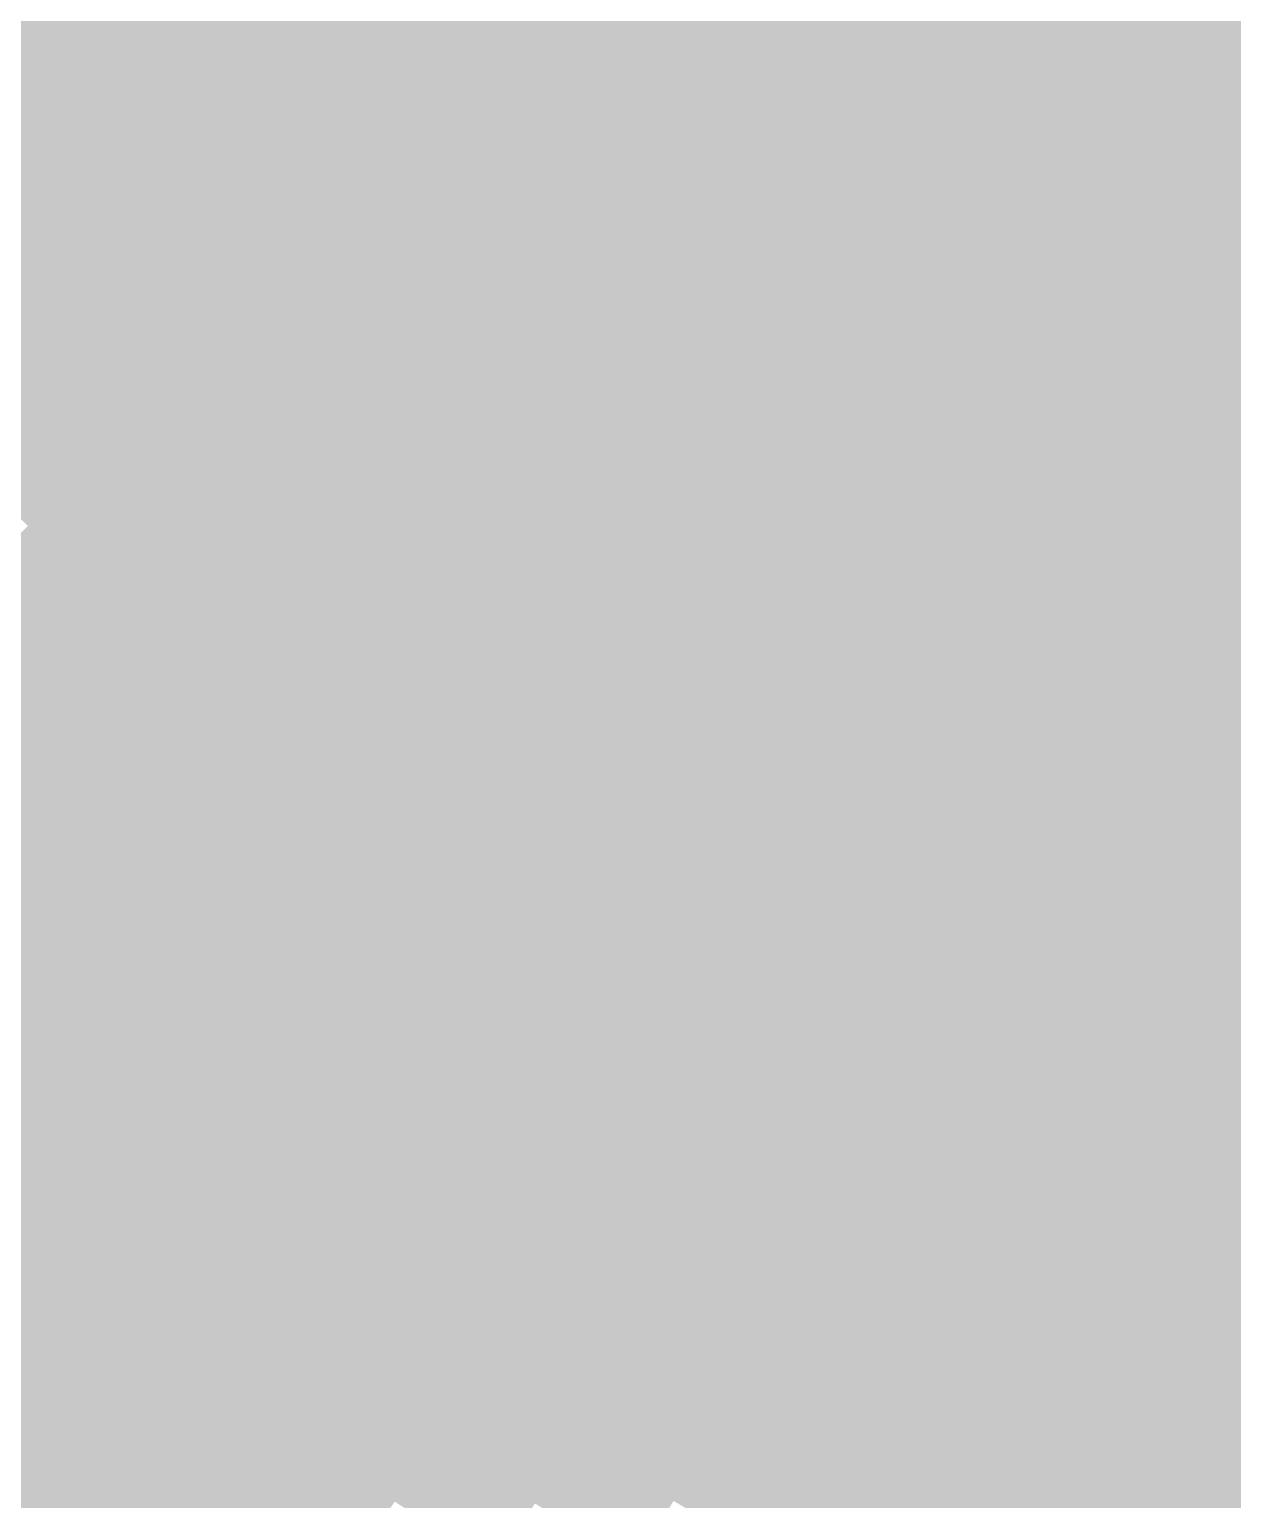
# Model space of a CAD drawing. Header units: inches. Extents: x -266 to 784, y -170 to 213.
# Drawn here: x -40.99 to -24.92, y -54.02 to -34.38 of the extents above; entities that cross this region are included whole.
import ezdxf

# ---------------------------------------------------------------- set-up
doc = ezdxf.new("R2010")
doc.units = ezdxf.units.IN
doc.header["$MEASUREMENT"] = 0

msp = doc.modelspace()

# ---------------------------------------------------------------- linework, layer by layer
at = {"color": 158, "true_color": 0x001f5e}
msp.add_solid([(-39.37486, -33.964988), (-40.132069, -34.618161), (-40.196544, -32.988451), (-40.969554, -33.622844)], dxfattribs=at)
at = {"color": 168, "true_color": 0x001751}
msp.add_solid([(-35.488107, -33.787487), (-36.212354, -34.477027), (-36.306605, -32.906389), (-37.047556, -33.577948)], dxfattribs=at)
at = {"color": 168, "true_color": 0x00144d}
msp.add_solid([(-33.941126, -33.941125), (-34.648232, -34.648232), (-34.76386, -33.097946), (-35.488107, -33.787487)], dxfattribs=at)
at = {"color": 178, "true_color": 0x000633}
msp.add_solid([(-25.019371, -33.734716), (-25.61507, -34.537924), (-25.839727, -33.11055), (-26.454958, -33.898896)], dxfattribs=at)
at = {"color": 168, "true_color": 0x001c5a}
msp.add_solid([(-37.788507, -34.249507), (-38.529459, -34.921066), (-38.617651, -33.311815), (-39.37486, -33.964988)], dxfattribs=at)
at = {"color": 168, "true_color": 0x001149}
msp.add_solid([(-32.408406, -34.039613), (-33.097946, -34.76386), (-33.234019, -33.234019), (-33.941126, -33.941125)], dxfattribs=at)
at = {"color": 168, "true_color": 0x000f44}
msp.add_solid([(-30.891712, -34.083752), (-31.563271, -34.824703), (-31.718865, -33.315366), (-32.408406, -34.039613)], dxfattribs=at)
at = {"color": 168, "true_color": 0x000c40}
msp.add_solid([(-29.392778, -34.074398), (-30.045951, -34.831607), (-30.220153, -33.342801), (-30.891712, -34.083752)], dxfattribs=at)
at = {"color": 168, "true_color": 0x000a3c}
msp.add_solid([(-27.913305, -34.01246), (-28.547698, -34.78547), (-28.739605, -33.317189), (-29.392778, -34.074398)], dxfattribs=at)
at = {"color": 178, "true_color": 0x000837}
msp.add_solid([(-26.454958, -33.898896), (-27.07019, -34.687243), (-27.278911, -33.239449), (-27.913305, -34.01246)], dxfattribs=at)
at = {"color": 168, "true_color": 0x001855}
msp.add_solid([(-36.212354, -34.477027), (-36.936601, -35.166568), (-37.047556, -33.577948), (-37.788507, -34.249507)], dxfattribs=at)
at = {"color": 158, "true_color": 0x002162}
msp.add_solid([(-40.132069, -34.618161), (-40.889278, -35.271334), (-40.969554, -33.622844), (-41.742564, -34.257237)], dxfattribs=at)
at = {"color": 178, "true_color": 0x000533}
msp.add_solid([(-24.183944, -34.338562), (-24.759752, -35.156147), (-25.019371, -33.734716), (-25.61507, -34.537924)], dxfattribs=at)
at = {"color": 158, "true_color": 0x001d5e}
msp.add_solid([(-38.529459, -34.921066), (-39.27041, -35.592625), (-39.37486, -33.964988), (-40.132069, -34.618161)], dxfattribs=at)
at = {"color": 168, "true_color": 0x001551}
msp.add_solid([(-34.648232, -34.648232), (-35.355339, -35.355339), (-35.488107, -33.787487), (-36.212354, -34.477027)], dxfattribs=at)
at = {"color": 168, "true_color": 0x00124d}
msp.add_solid([(-33.097946, -34.76386), (-33.787487, -35.488107), (-33.941126, -33.941125), (-34.648232, -34.648232)], dxfattribs=at)
at = {"color": 178, "true_color": 0x000737}
msp.add_solid([(-25.61507, -34.537924), (-26.210769, -35.341131), (-26.454958, -33.898896), (-27.07019, -34.687243)], dxfattribs=at)
at = {"color": 168, "true_color": 0x001049}
msp.add_solid([(-31.563271, -34.824703), (-32.23483, -35.565654), (-32.408406, -34.039613), (-33.097946, -34.76386)], dxfattribs=at)
at = {"color": 168, "true_color": 0x000d44}
msp.add_solid([(-30.045951, -34.831607), (-30.699124, -35.588816), (-30.891712, -34.083752), (-31.563271, -34.824703)], dxfattribs=at)
at = {"color": 168, "true_color": 0x000b40}
msp.add_solid([(-28.547698, -34.78547), (-29.182091, -35.558481), (-29.392778, -34.074398), (-30.045951, -34.831607)], dxfattribs=at)
at = {"color": 178, "true_color": 0x00093c}
msp.add_solid([(-27.07019, -34.687243), (-27.685422, -35.475589), (-27.913305, -34.01246), (-28.547698, -34.78547)], dxfattribs=at)
at = {"color": 166, "true_color": 0x002266}
msp.add_solid([(-40.889278, -35.271334), (-41.646487, -35.924506), (-41.742564, -34.257237), (-42.515575, -34.891631)], dxfattribs=at)
at = {"color": 168, "true_color": 0x001a5a}
msp.add_solid([(-36.936601, -35.166568), (-37.660848, -35.856108), (-37.788507, -34.249507), (-38.529459, -34.921066)], dxfattribs=at)
at = {"color": 168, "true_color": 0x001655}
msp.add_solid([(-35.355339, -35.355339), (-36.062446, -36.062446), (-36.212354, -34.477027), (-36.936601, -35.166568)], dxfattribs=at)
at = {"color": 178, "true_color": 0x000537}
msp.add_solid([(-24.759752, -35.156147), (-25.33556, -35.973732), (-25.61507, -34.537924), (-26.210769, -35.341131)], dxfattribs=at)
at = {"color": 158, "true_color": 0x001e62}
msp.add_solid([(-39.27041, -35.592625), (-40.011361, -36.264184), (-40.132069, -34.618161), (-40.889278, -35.271334)], dxfattribs=at)
at = {"color": 168, "true_color": 0x001351}
msp.add_solid([(-33.787487, -35.488107), (-34.477027, -36.212354), (-34.648232, -34.648232), (-35.355339, -35.355339)], dxfattribs=at)
at = {"color": 168, "true_color": 0x00104d}
msp.add_solid([(-32.23483, -35.565654), (-32.906389, -36.306605), (-33.097946, -34.76386), (-33.787487, -35.488107)], dxfattribs=at)
at = {"color": 178, "true_color": 0x00073c}
msp.add_solid([(-26.210769, -35.341131), (-26.806469, -36.144339), (-27.07019, -34.687243), (-27.685422, -35.475589)], dxfattribs=at)
at = {"color": 168, "true_color": 0x001b5e}
msp.add_solid([(-37.660848, -35.856108), (-38.385095, -36.545649), (-38.529459, -34.921066), (-39.27041, -35.592625)], dxfattribs=at)
at = {"color": 168, "true_color": 0x000e49}
msp.add_solid([(-30.699124, -35.588816), (-31.352296, -36.346025), (-31.563271, -34.824703), (-32.23483, -35.565654)], dxfattribs=at)
at = {"color": 168, "true_color": 0x000b44}
msp.add_solid([(-29.182091, -35.558481), (-29.816484, -36.331491), (-30.045951, -34.831607), (-30.699124, -35.588816)], dxfattribs=at)
at = {"color": 178, "true_color": 0x000940}
msp.add_solid([(-27.685422, -35.475589), (-28.300653, -36.263936), (-28.547698, -34.78547), (-29.182091, -35.558481)], dxfattribs=at)
at = {"color": 178, "true_color": 0x000437}
msp.add_solid([(-23.88952, -35.753193), (-24.44509, -36.584663), (-24.759752, -35.156147), (-25.33556, -35.973732)], dxfattribs=at)
at = {"color": 166, "true_color": 0x002066}
msp.add_solid([(-40.011361, -36.264184), (-40.752312, -36.935743), (-40.889278, -35.271334), (-41.646487, -35.924506)], dxfattribs=at)
at = {"color": 168, "true_color": 0x00175a}
msp.add_solid([(-36.062446, -36.062446), (-36.769553, -36.769553), (-36.936601, -35.166568), (-37.660848, -35.856108)], dxfattribs=at)
at = {"color": 168, "true_color": 0x001455}
msp.add_solid([(-34.477027, -36.212354), (-35.166568, -36.936601), (-35.355339, -35.355339), (-36.062446, -36.062446)], dxfattribs=at)
at = {"color": 178, "true_color": 0x00063c}
msp.add_solid([(-25.33556, -35.973732), (-25.911369, -36.791317), (-26.210769, -35.341131), (-26.806469, -36.144339)], dxfattribs=at)
at = {"color": 168, "true_color": 0x001151}
msp.add_solid([(-32.906389, -36.306605), (-33.577948, -37.047556), (-33.787487, -35.488107), (-34.477027, -36.212354)], dxfattribs=at)
at = {"color": 178, "true_color": 0x000840}
msp.add_solid([(-26.806469, -36.144339), (-27.402168, -36.947546), (-27.685422, -35.475589), (-28.300653, -36.263936)], dxfattribs=at)
at = {"color": 168, "true_color": 0x001c62}
msp.add_solid([(-38.385095, -36.545649), (-39.109342, -37.235189), (-39.27041, -35.592625), (-40.011361, -36.264184)], dxfattribs=at)
at = {"color": 168, "true_color": 0x000f4d}
msp.add_solid([(-31.352296, -36.346025), (-32.005469, -37.103233), (-32.23483, -35.565654), (-32.906389, -36.306605)], dxfattribs=at)
at = {"color": 168, "true_color": 0x000c49}
msp.add_solid([(-29.816484, -36.331491), (-30.450878, -37.104502), (-30.699124, -35.588816), (-31.352296, -36.346025)], dxfattribs=at)
at = {"color": 168, "true_color": 0x000a44}
msp.add_solid([(-28.300653, -36.263936), (-28.915885, -37.052282), (-29.182091, -35.558481), (-29.816484, -36.331491)], dxfattribs=at)
at = {"color": 166, "true_color": 0x00216b}
msp.add_solid([(-40.752312, -36.935743), (-41.493263, -37.607301), (-41.646487, -35.924506), (-42.403695, -36.577679)], dxfattribs=at)
at = {"color": 168, "true_color": 0x00195e}
msp.add_solid([(-36.769553, -36.769553), (-37.476659, -37.476659), (-37.660848, -35.856108), (-38.385095, -36.545649)], dxfattribs=at)
at = {"color": 168, "true_color": 0x00155a}
msp.add_solid([(-35.166568, -36.936601), (-35.856108, -37.660848), (-36.062446, -36.062446), (-36.769553, -36.769553)], dxfattribs=at)
at = {"color": 178, "true_color": 0x00043c}
msp.add_solid([(-24.44509, -36.584663), (-25.00066, -37.416133), (-25.33556, -35.973732), (-25.911369, -36.791317)], dxfattribs=at)
at = {"color": 166, "true_color": 0x001d66}
msp.add_solid([(-39.109342, -37.235189), (-39.83359, -37.92473), (-40.011361, -36.264184), (-40.752312, -36.935743)], dxfattribs=at)
at = {"color": 168, "true_color": 0x001255}
msp.add_solid([(-33.577948, -37.047556), (-34.249507, -37.788507), (-34.477027, -36.212354), (-35.166568, -36.936601)], dxfattribs=at)
at = {"color": 168, "true_color": 0x001051}
msp.add_solid([(-32.005469, -37.103233), (-32.658642, -37.860442), (-32.906389, -36.306605), (-33.577948, -37.047556)], dxfattribs=at)
at = {"color": 168, "true_color": 0x000a49}
msp.add_solid([(-28.915885, -37.052282), (-29.531116, -37.840629), (-29.816484, -36.331491), (-30.450878, -37.104502)], dxfattribs=at)
at = {"color": 178, "true_color": 0x000844}
msp.add_solid([(-27.402168, -36.947546), (-27.997867, -37.750754), (-28.300653, -36.263936), (-28.915885, -37.052282)], dxfattribs=at)
at = {"color": 178, "true_color": 0x000640}
msp.add_solid([(-25.911369, -36.791317), (-26.487177, -37.608901), (-26.806469, -36.144339), (-27.402168, -36.947546)], dxfattribs=at)
at = {"color": 168, "true_color": 0x000d4d}
msp.add_solid([(-30.450878, -37.104502), (-31.085271, -37.877512), (-31.352296, -36.346025), (-32.005469, -37.103233)], dxfattribs=at)
at = {"color": 168, "true_color": 0x001a62}
msp.add_solid([(-37.476659, -37.476659), (-38.183766, -38.183766), (-38.385095, -36.545649), (-39.109342, -37.235189)], dxfattribs=at)
at = {"color": 178, "true_color": 0x00033c}
msp.add_solid([(-23.539895, -37.173557), (-24.074893, -38.01841), (-24.44509, -36.584663), (-25.00066, -37.416133)], dxfattribs=at)
at = {"color": 168, "true_color": 0x00165e}
msp.add_solid([(-35.856108, -37.660848), (-36.545649, -38.385095), (-36.769553, -36.769553), (-37.476659, -37.476659)], dxfattribs=at)
at = {"color": 178, "true_color": 0x000540}
msp.add_solid([(-25.00066, -37.416133), (-25.556231, -38.247602), (-25.911369, -36.791317), (-26.487177, -37.608901)], dxfattribs=at)
at = {"color": 166, "true_color": 0x001e6b}
msp.add_solid([(-39.83359, -37.92473), (-40.557837, -38.614271), (-40.752312, -36.935743), (-41.493263, -37.607301)], dxfattribs=at)
at = {"color": 168, "true_color": 0x00135a}
msp.add_solid([(-34.249507, -37.788507), (-34.921066, -38.529459), (-35.166568, -36.936601), (-35.856108, -37.660848)], dxfattribs=at)
at = {"color": 168, "true_color": 0x001055}
msp.add_solid([(-32.658642, -37.860442), (-33.311815, -38.617651), (-33.577948, -37.047556), (-34.249507, -37.788507)], dxfattribs=at)
at = {"color": 168, "true_color": 0x000e51}
msp.add_solid([(-31.085271, -37.877512), (-31.719664, -38.650523), (-32.005469, -37.103233), (-32.658642, -37.860442)], dxfattribs=at)
at = {"color": 168, "true_color": 0x000b4d}
msp.add_solid([(-29.531116, -37.840629), (-30.146348, -38.628975), (-30.450878, -37.104502), (-31.085271, -37.877512)], dxfattribs=at)
at = {"color": 178, "true_color": 0x000949}
msp.add_solid([(-27.997867, -37.750754), (-28.593567, -38.553962), (-28.915885, -37.052282), (-29.531116, -37.840629)], dxfattribs=at)
at = {"color": 178, "true_color": 0x000744}
msp.add_solid([(-26.487177, -37.608901), (-27.062985, -38.426486), (-27.402168, -36.947546), (-27.997867, -37.750754)], dxfattribs=at)
at = {"color": 166, "true_color": 0x001b66}
msp.add_solid([(-38.183766, -38.183766), (-38.890873, -38.890873), (-39.109342, -37.235189), (-39.83359, -37.92473)], dxfattribs=at)
at = {"color": 168, "true_color": 0x001762}
msp.add_solid([(-36.545649, -38.385095), (-37.235189, -39.109342), (-37.476659, -37.476659), (-38.183766, -38.183766)], dxfattribs=at)
at = {"color": 178, "true_color": 0x000340}
msp.add_solid([(-24.074893, -38.01841), (-24.609891, -38.863264), (-25.00066, -37.416133), (-25.556231, -38.247602)], dxfattribs=at)
at = {"color": 166, "true_color": 0x00206f}
msp.add_solid([(-40.557837, -38.614271), (-41.282084, -39.303811), (-41.493263, -37.607301), (-42.234214, -38.27886)], dxfattribs=at)
at = {"color": 168, "true_color": 0x00145e}
msp.add_solid([(-34.921066, -38.529459), (-35.592625, -39.27041), (-35.856108, -37.660848), (-36.545649, -38.385095)], dxfattribs=at)
at = {"color": 178, "true_color": 0x000544}
msp.add_solid([(-25.556231, -38.247602), (-26.111801, -39.079072), (-26.487177, -37.608901), (-27.062985, -38.426486)], dxfattribs=at)
at = {"color": 168, "true_color": 0x00115a}
msp.add_solid([(-33.311815, -38.617651), (-33.964988, -39.37486), (-34.249507, -37.788507), (-34.921066, -38.529459)], dxfattribs=at)
at = {"color": 168, "true_color": 0x000e55}
msp.add_solid([(-31.719664, -38.650523), (-32.354057, -39.423533), (-32.658642, -37.860442), (-33.311815, -38.617651)], dxfattribs=at)
at = {"color": 168, "true_color": 0x000c51}
msp.add_solid([(-30.146348, -38.628975), (-30.76158, -39.417321), (-31.085271, -37.877512), (-31.719664, -38.650523)], dxfattribs=at)
at = {"color": 178, "true_color": 0x00094d}
msp.add_solid([(-28.593567, -38.553962), (-29.189266, -39.357169), (-29.531116, -37.840629), (-30.146348, -38.628975)], dxfattribs=at)
at = {"color": 178, "true_color": 0x000749}
msp.add_solid([(-27.062985, -38.426486), (-27.638793, -39.244071), (-27.997867, -37.750754), (-28.593567, -38.553962)], dxfattribs=at)
at = {"color": 166, "true_color": 0x001c6b}
msp.add_solid([(-38.890873, -38.890873), (-39.59798, -39.59798), (-39.83359, -37.92473), (-40.557837, -38.614271)], dxfattribs=at)
at = {"color": 166, "true_color": 0x001866}
msp.add_solid([(-37.235189, -39.109342), (-37.92473, -39.83359), (-38.183766, -38.183766), (-38.890873, -38.890873)], dxfattribs=at)
at = {"color": 178, "true_color": 0x000344}
msp.add_solid([(-24.609891, -38.863264), (-25.144888, -39.708118), (-25.556231, -38.247602), (-26.111801, -39.079072)], dxfattribs=at)
at = {"color": 168, "true_color": 0x001562}
msp.add_solid([(-35.592625, -39.27041), (-36.264184, -40.011361), (-36.545649, -38.385095), (-37.235189, -39.109342)], dxfattribs=at)
at = {"color": 178, "true_color": 0x000549}
msp.add_solid([(-26.111801, -39.079072), (-26.667371, -39.910541), (-27.062985, -38.426486), (-27.638793, -39.244071)], dxfattribs=at)
at = {"color": 166, "true_color": 0x001d6f}
msp.add_solid([(-39.59798, -39.59798), (-40.305087, -40.305087), (-40.557837, -38.614271), (-41.282084, -39.303811)], dxfattribs=at)
at = {"color": 168, "true_color": 0x00125e}
msp.add_solid([(-33.964988, -39.37486), (-34.618161, -40.132069), (-34.921066, -38.529459), (-35.592625, -39.27041)], dxfattribs=at)
at = {"color": 168, "true_color": 0x000f5a}
msp.add_solid([(-32.354057, -39.423533), (-32.988451, -40.196544), (-33.311815, -38.617651), (-33.964988, -39.37486)], dxfattribs=at)
at = {"color": 168, "true_color": 0x000c55}
msp.add_solid([(-30.76158, -39.417321), (-31.376811, -40.205668), (-31.719664, -38.650523), (-32.354057, -39.423533)], dxfattribs=at)
at = {"color": 168, "true_color": 0x000a51}
msp.add_solid([(-29.189266, -39.357169), (-29.784965, -40.160377), (-30.146348, -38.628975), (-30.76158, -39.417321)], dxfattribs=at)
at = {"color": 178, "true_color": 0x00084d}
msp.add_solid([(-27.638793, -39.244071), (-28.214601, -40.061656), (-28.593567, -38.553962), (-29.189266, -39.357169)], dxfattribs=at)
at = {"color": 166, "true_color": 0x00196b}
msp.add_solid([(-37.92473, -39.83359), (-38.614271, -40.557837), (-38.890873, -38.890873), (-39.59798, -39.59798)], dxfattribs=at)
at = {"color": 178, "true_color": 0x000244}
msp.add_solid([(-23.648726, -39.455516), (-24.162829, -40.313245), (-24.609891, -38.863264), (-25.144888, -39.708118)], dxfattribs=at)
at = {"color": 178, "true_color": 0x000449}
msp.add_solid([(-25.144888, -39.708118), (-25.679886, -40.552971), (-26.111801, -39.079072), (-26.667371, -39.910541)], dxfattribs=at)
at = {"color": 168, "true_color": 0x001666}
msp.add_solid([(-36.264184, -40.011361), (-36.935743, -40.752312), (-37.235189, -39.109342), (-37.92473, -39.83359)], dxfattribs=at)
at = {"color": 168, "true_color": 0x001362}
msp.add_solid([(-34.618161, -40.132069), (-35.271334, -40.889278), (-35.592625, -39.27041), (-36.264184, -40.011361)], dxfattribs=at)
at = {"color": 178, "true_color": 0x00064d}
msp.add_solid([(-26.667371, -39.910541), (-27.222941, -40.742011), (-27.638793, -39.244071), (-28.214601, -40.061656)], dxfattribs=at)
at = {"color": 166, "true_color": 0x001e73}
msp.add_solid([(-40.305087, -40.305087), (-41.012193, -41.012193), (-41.282084, -39.303811), (-42.006331, -39.993352)], dxfattribs=at)
at = {"color": 168, "true_color": 0x00105e}
msp.add_solid([(-32.988451, -40.196544), (-33.622844, -40.969554), (-33.964988, -39.37486), (-34.618161, -40.132069)], dxfattribs=at)
at = {"color": 168, "true_color": 0x000d5a}
msp.add_solid([(-31.376811, -40.205668), (-31.992043, -40.994014), (-32.354057, -39.423533), (-32.988451, -40.196544)], dxfattribs=at)
at = {"color": 168, "true_color": 0x000a55}
msp.add_solid([(-29.784965, -40.160377), (-30.380665, -40.963584), (-30.76158, -39.417321), (-31.376811, -40.205668)], dxfattribs=at)
at = {"color": 178, "true_color": 0x000851}
msp.add_solid([(-28.214601, -40.061656), (-28.79041, -40.879241), (-29.189266, -39.357169), (-29.784965, -40.160377)], dxfattribs=at)
at = {"color": 166, "true_color": 0x001a6f}
msp.add_solid([(-38.614271, -40.557837), (-39.303811, -41.282084), (-39.59798, -39.59798), (-40.305087, -40.305087)], dxfattribs=at)
at = {"color": 166, "true_color": 0x00176b}
msp.add_solid([(-36.935743, -40.752312), (-37.607301, -41.493263), (-37.92473, -39.83359), (-38.614271, -40.557837)], dxfattribs=at)
at = {"color": 178, "true_color": 0x000249}
msp.add_solid([(-24.162829, -40.313245), (-24.676932, -41.170973), (-25.144888, -39.708118), (-25.679886, -40.552971)], dxfattribs=at)
at = {"color": 168, "true_color": 0x001466}
msp.add_solid([(-35.271334, -40.889278), (-35.924506, -41.646487), (-36.264184, -40.011361), (-36.935743, -40.752312)], dxfattribs=at)
at = {"color": 178, "true_color": 0x000651}
msp.add_solid([(-27.222941, -40.742011), (-27.778512, -41.573481), (-28.214601, -40.061656), (-28.79041, -40.879241)], dxfattribs=at)
at = {"color": 178, "true_color": 0x00044d}
msp.add_solid([(-25.679886, -40.552971), (-26.214883, -41.397825), (-26.667371, -39.910541), (-27.222941, -40.742011)], dxfattribs=at)
at = {"color": 168, "true_color": 0x001062}
msp.add_solid([(-33.622844, -40.969554), (-34.257237, -41.742564), (-34.618161, -40.132069), (-35.271334, -40.889278)], dxfattribs=at)
at = {"color": 168, "true_color": 0x000e5e}
msp.add_solid([(-31.992043, -40.994014), (-32.607274, -41.782361), (-32.988451, -40.196544), (-33.622844, -40.969554)], dxfattribs=at)
at = {"color": 168, "true_color": 0x000b5a}
msp.add_solid([(-30.380665, -40.963584), (-30.976364, -41.766792), (-31.376811, -40.205668), (-31.992043, -40.994014)], dxfattribs=at)
at = {"color": 178, "true_color": 0x000855}
msp.add_solid([(-28.79041, -40.879241), (-29.366218, -41.696825), (-29.784965, -40.160377), (-30.380665, -40.963584)], dxfattribs=at)
at = {"color": 166, "true_color": 0x001b73}
msp.add_solid([(-39.303811, -41.282084), (-39.993352, -42.006331), (-40.305087, -40.305087), (-41.012193, -41.012193)], dxfattribs=at)
at = {"color": 166, "true_color": 0x00186f}
msp.add_solid([(-37.607301, -41.493263), (-38.27886, -42.234214), (-38.614271, -40.557837), (-39.303811, -41.282084)], dxfattribs=at)
at = {"color": 178, "true_color": 0x00024d}
msp.add_solid([(-24.676932, -41.170973), (-25.191034, -42.028702), (-25.679886, -40.552971), (-26.214883, -41.397825)], dxfattribs=at)
at = {"color": 166, "true_color": 0x00146b}
msp.add_solid([(-35.924506, -41.646487), (-36.577679, -42.403695), (-36.935743, -40.752312), (-37.607301, -41.493263)], dxfattribs=at)
at = {"color": 178, "true_color": 0x000451}
msp.add_solid([(-26.214883, -41.397825), (-26.749881, -42.242678), (-27.222941, -40.742011), (-27.778512, -41.573481)], dxfattribs=at)
at = {"color": 166, "true_color": 0x001c77}
msp.add_solid([(-39.993352, -42.006331), (-40.682892, -42.730578), (-41.012193, -41.012193), (-41.7193, -41.7193)], dxfattribs=at)
at = {"color": 168, "true_color": 0x001166}
msp.add_solid([(-34.257237, -41.742564), (-34.891631, -42.515575), (-35.271334, -40.889278), (-35.924506, -41.646487)], dxfattribs=at)
at = {"color": 168, "true_color": 0x000e62}
msp.add_solid([(-32.607274, -41.782361), (-33.222506, -42.570707), (-33.622844, -40.969554), (-34.257237, -41.742564)], dxfattribs=at)
at = {"color": 168, "true_color": 0x000b5e}
msp.add_solid([(-30.976364, -41.766792), (-31.572063, -42.569999), (-31.992043, -40.994014), (-32.607274, -41.782361)], dxfattribs=at)
at = {"color": 178, "true_color": 0x00095a}
msp.add_solid([(-29.366218, -41.696825), (-29.942026, -42.51441), (-30.380665, -40.963584), (-30.976364, -41.766792)], dxfattribs=at)
at = {"color": 178, "true_color": 0x000655}
msp.add_solid([(-27.778512, -41.573481), (-28.334082, -42.40495), (-28.79041, -40.879241), (-29.366218, -41.696825)], dxfattribs=at)
at = {"color": 178, "true_color": 0x00004d}
msp.add_solid([(-23.659113, -41.764176), (-24.152011, -42.634263), (-24.676932, -41.170973), (-25.191034, -42.028702)], dxfattribs=at)
at = {"color": 166, "true_color": 0x001973}
msp.add_solid([(-38.27886, -42.234214), (-38.950419, -42.975165), (-39.303811, -41.282084), (-39.993352, -42.006331)], dxfattribs=at)
at = {"color": 178, "true_color": 0x000251}
msp.add_solid([(-25.191034, -42.028702), (-25.705137, -42.88643), (-26.214883, -41.397825), (-26.749881, -42.242678)], dxfattribs=at)
at = {"color": 166, "true_color": 0x00156f}
msp.add_solid([(-36.577679, -42.403695), (-37.230852, -43.160904), (-37.607301, -41.493263), (-38.27886, -42.234214)], dxfattribs=at)
at = {"color": 178, "true_color": 0x000455}
msp.add_solid([(-26.749881, -42.242678), (-27.284879, -43.087532), (-27.778512, -41.573481), (-28.334082, -42.40495)], dxfattribs=at)
at = {"color": 166, "true_color": 0x001d7c}
msp.add_solid([(-40.682892, -42.730578), (-41.372433, -43.454825), (-41.7193, -41.7193), (-42.426407, -42.426407)], dxfattribs=at)
at = {"color": 166, "true_color": 0x00126b}
msp.add_solid([(-34.891631, -42.515575), (-35.526024, -43.288585), (-35.924506, -41.646487), (-36.577679, -42.403695)], dxfattribs=at)
at = {"color": 168, "true_color": 0x000f66}
msp.add_solid([(-33.222506, -42.570707), (-33.837737, -43.359054), (-34.257237, -41.742564), (-34.891631, -42.515575)], dxfattribs=at)
at = {"color": 168, "true_color": 0x000c62}
msp.add_solid([(-31.572063, -42.569999), (-32.167762, -43.373207), (-32.607274, -41.782361), (-33.222506, -42.570707)], dxfattribs=at)
at = {"color": 178, "true_color": 0x00095e}
msp.add_solid([(-29.942026, -42.51441), (-30.517834, -43.331995), (-30.976364, -41.766792), (-31.572063, -42.569999)], dxfattribs=at)
at = {"color": 178, "true_color": 0x00075a}
msp.add_solid([(-28.334082, -42.40495), (-28.889652, -43.23642), (-29.366218, -41.696825), (-29.942026, -42.51441)], dxfattribs=at)
at = {"color": 166, "true_color": 0x001a77}
msp.add_solid([(-38.950419, -42.975165), (-39.621978, -43.716116), (-39.993352, -42.006331), (-40.682892, -42.730578)], dxfattribs=at)
at = {"color": 178, "true_color": 0x000051}
msp.add_solid([(-24.152011, -42.634263), (-24.64491, -43.50435), (-25.191034, -42.028702), (-25.705137, -42.88643)], dxfattribs=at)
at = {"color": 166, "true_color": 0x001673}
msp.add_solid([(-37.230852, -43.160904), (-37.884025, -43.918113), (-38.27886, -42.234214), (-38.950419, -42.975165)], dxfattribs=at)
at = {"color": 166, "true_color": 0x00136f}
msp.add_solid([(-35.526024, -43.288585), (-36.160417, -44.061596), (-36.577679, -42.403695), (-37.230852, -43.160904)], dxfattribs=at)
at = {"color": 178, "true_color": 0x00055a}
msp.add_solid([(-27.284879, -43.087532), (-27.819876, -43.932385), (-28.334082, -42.40495), (-28.889652, -43.23642)], dxfattribs=at)
at = {"color": 178, "true_color": 0x000255}
msp.add_solid([(-25.705137, -42.88643), (-26.21924, -43.744159), (-26.749881, -42.242678), (-27.284879, -43.087532)], dxfattribs=at)
at = {"color": 176, "true_color": 0x000f6b}
msp.add_solid([(-33.837737, -43.359054), (-34.452969, -44.1474), (-34.891631, -42.515575), (-35.526024, -43.288585)], dxfattribs=at)
at = {"color": 168, "true_color": 0x000c66}
msp.add_solid([(-32.167762, -43.373207), (-32.763462, -44.176414), (-33.222506, -42.570707), (-33.837737, -43.359054)], dxfattribs=at)
at = {"color": 168, "true_color": 0x000a62}
msp.add_solid([(-30.517834, -43.331995), (-31.093642, -44.14958), (-31.572063, -42.569999), (-32.167762, -43.373207)], dxfattribs=at)
at = {"color": 178, "true_color": 0x00075e}
msp.add_solid([(-28.889652, -43.23642), (-29.445222, -44.067889), (-29.942026, -42.51441), (-30.517834, -43.331995)], dxfattribs=at)
at = {"color": 166, "true_color": 0x001b7c}
msp.add_solid([(-39.621978, -43.716116), (-40.293537, -44.457068), (-40.682892, -42.730578), (-41.372433, -43.454825)], dxfattribs=at)
at = {"color": 166, "true_color": 0x001777}
msp.add_solid([(-37.884025, -43.918113), (-38.537198, -44.675322), (-38.950419, -42.975165), (-39.621978, -43.716116)], dxfattribs=at)
at = {"color": 178, "true_color": 0x000055}
msp.add_solid([(-24.64491, -43.50435), (-25.137808, -44.374437), (-25.705137, -42.88643), (-26.21924, -43.744159)], dxfattribs=at)
at = {"color": 166, "true_color": 0x001373}
msp.add_solid([(-36.160417, -44.061596), (-36.79481, -44.834606), (-37.230852, -43.160904), (-37.884025, -43.918113)], dxfattribs=at)
at = {"color": 178, "true_color": 0x00025a}
msp.add_solid([(-26.21924, -43.744159), (-26.733343, -44.601888), (-27.284879, -43.087532), (-27.819876, -43.932385)], dxfattribs=at)
at = {"color": 166, "true_color": 0x00106f}
msp.add_solid([(-34.452969, -44.1474), (-35.068201, -44.935746), (-35.526024, -43.288585), (-36.160417, -44.061596)], dxfattribs=at)
at = {"color": 176, "true_color": 0x000d6b}
msp.add_solid([(-32.763462, -44.176414), (-33.359161, -44.979622), (-33.837737, -43.359054), (-34.452969, -44.1474)], dxfattribs=at)
at = {"color": 176, "true_color": 0x000a66}
msp.add_solid([(-31.093642, -44.14958), (-31.669451, -44.967165), (-32.167762, -43.373207), (-32.763462, -44.176414)], dxfattribs=at)
at = {"color": 178, "true_color": 0x000762}
msp.add_solid([(-29.445222, -44.067889), (-30.000793, -44.899359), (-30.517834, -43.331995), (-31.093642, -44.14958)], dxfattribs=at)
at = {"color": 178, "true_color": 0x00055e}
msp.add_solid([(-27.819876, -43.932385), (-28.354874, -44.777239), (-28.889652, -43.23642), (-29.445222, -44.067889)], dxfattribs=at)
at = {"color": 166, "true_color": 0x001c80}
msp.add_solid([(-40.293537, -44.457068), (-40.965096, -45.198019), (-41.372433, -43.454825), (-42.061973, -44.179072)], dxfattribs=at)
at = {"color": 178, "true_color": 0x020055}
msp.add_solid([(-23.569837, -44.096063), (-24.041234, -44.977984), (-24.64491, -43.50435), (-25.137808, -44.374437)], dxfattribs=at)
at = {"color": 166, "true_color": 0x00187c}
msp.add_solid([(-38.537198, -44.675322), (-39.190371, -45.432531), (-39.621978, -43.716116), (-40.293537, -44.457068)], dxfattribs=at)
at = {"color": 178, "true_color": 0x00005a}
msp.add_solid([(-25.137808, -44.374437), (-25.630706, -45.244524), (-26.21924, -43.744159), (-26.733343, -44.601888)], dxfattribs=at)
at = {"color": 166, "true_color": 0x001477}
msp.add_solid([(-36.79481, -44.834606), (-37.429204, -45.607617), (-37.884025, -43.918113), (-38.537198, -44.675322)], dxfattribs=at)
at = {"color": 178, "true_color": 0x00035e}
msp.add_solid([(-26.733343, -44.601888), (-27.247445, -45.459616), (-27.819876, -43.932385), (-28.354874, -44.777239)], dxfattribs=at)
at = {"color": 166, "true_color": 0x001c84}
msp.add_solid([(-40.965096, -45.198019), (-41.636655, -45.93897), (-42.061973, -44.179072), (-42.751514, -44.903319)], dxfattribs=at)
at = {"color": 166, "true_color": 0x001173}
msp.add_solid([(-35.068201, -44.935746), (-35.683432, -45.724093), (-36.160417, -44.061596), (-36.79481, -44.834606)], dxfattribs=at)
at = {"color": 176, "true_color": 0x000d6f}
msp.add_solid([(-33.359161, -44.979622), (-33.95486, -45.782829), (-34.452969, -44.1474), (-35.068201, -44.935746)], dxfattribs=at)
at = {"color": 176, "true_color": 0x000a6b}
msp.add_solid([(-31.669451, -44.967165), (-32.245259, -45.78475), (-32.763462, -44.176414), (-33.359161, -44.979622)], dxfattribs=at)
at = {"color": 176, "true_color": 0x000866}
msp.add_solid([(-30.000793, -44.899359), (-30.556363, -45.730829), (-31.093642, -44.14958), (-31.669451, -44.967165)], dxfattribs=at)
at = {"color": 178, "true_color": 0x000562}
msp.add_solid([(-28.354874, -44.777239), (-28.889871, -45.622093), (-29.445222, -44.067889), (-30.000793, -44.899359)], dxfattribs=at)
at = {"color": 178, "true_color": 0x02005a}
msp.add_solid([(-24.041234, -44.977984), (-24.51263, -45.859906), (-25.137808, -44.374437), (-25.630706, -45.244524)], dxfattribs=at)
at = {"color": 166, "true_color": 0x001880}
msp.add_solid([(-39.190371, -45.432531), (-39.843543, -46.18974), (-40.293537, -44.457068), (-40.965096, -45.198019)], dxfattribs=at)
at = {"color": 166, "true_color": 0x00157c}
msp.add_solid([(-37.429204, -45.607617), (-38.063597, -46.380627), (-38.537198, -44.675322), (-39.190371, -45.432531)], dxfattribs=at)
at = {"color": 178, "true_color": 0x000362}
msp.add_solid([(-27.247445, -45.459616), (-27.761548, -46.317345), (-28.354874, -44.777239), (-28.889871, -45.622093)], dxfattribs=at)
at = {"color": 178, "true_color": 0x00005e}
msp.add_solid([(-25.630706, -45.244524), (-26.123604, -46.114611), (-26.733343, -44.601888), (-27.247445, -45.459616)], dxfattribs=at)
at = {"color": 166, "true_color": 0x001177}
msp.add_solid([(-35.683432, -45.724093), (-36.298664, -46.512439), (-36.79481, -44.834606), (-37.429204, -45.607617)], dxfattribs=at)
at = {"color": 176, "true_color": 0x000e73}
msp.add_solid([(-33.95486, -45.782829), (-34.55056, -46.586037), (-35.068201, -44.935746), (-35.683432, -45.724093)], dxfattribs=at)
at = {"color": 176, "true_color": 0x000b6f}
msp.add_solid([(-32.245259, -45.78475), (-32.821067, -46.602334), (-33.359161, -44.979622), (-33.95486, -45.782829)], dxfattribs=at)
at = {"color": 176, "true_color": 0x00086b}
msp.add_solid([(-30.556363, -45.730829), (-31.111933, -46.562298), (-31.669451, -44.967165), (-32.245259, -45.78475)], dxfattribs=at)
at = {"color": 176, "true_color": 0x000566}
msp.add_solid([(-28.889871, -45.622093), (-29.424869, -46.466946), (-30.000793, -44.899359), (-30.556363, -45.730829)], dxfattribs=at)
at = {"color": 166, "true_color": 0x001984}
msp.add_solid([(-39.843543, -46.18974), (-40.496716, -46.946948), (-40.965096, -45.198019), (-41.636655, -45.93897)], dxfattribs=at)
at = {"color": 178, "true_color": 0x03005e}
msp.add_solid([(-24.51263, -45.859906), (-24.984027, -46.741827), (-25.630706, -45.244524), (-26.123604, -46.114611)], dxfattribs=at)
at = {"color": 166, "true_color": 0x001580}
msp.add_solid([(-38.063597, -46.380627), (-38.69799, -47.153638), (-39.190371, -45.432531), (-39.843543, -46.18974)], dxfattribs=at)
at = {"color": 178, "true_color": 0x000062}
msp.add_solid([(-26.123604, -46.114611), (-26.616502, -46.984698), (-27.247445, -45.459616), (-27.761548, -46.317345)], dxfattribs=at)
at = {"color": 166, "true_color": 0x00127c}
msp.add_solid([(-36.298664, -46.512439), (-36.913895, -47.300786), (-37.429204, -45.607617), (-38.063597, -46.380627)], dxfattribs=at)
at = {"color": 176, "true_color": 0x000e77}
msp.add_solid([(-34.55056, -46.586037), (-35.146259, -47.389244), (-35.683432, -45.724093), (-36.298664, -46.512439)], dxfattribs=at)
at = {"color": 176, "true_color": 0x00056b}
msp.add_solid([(-29.424869, -46.466946), (-29.959867, -47.3118), (-30.556363, -45.730829), (-31.111933, -46.562298)], dxfattribs=at)
at = {"color": 176, "true_color": 0x000366}
msp.add_solid([(-27.761548, -46.317345), (-28.275651, -47.175074), (-28.889871, -45.622093), (-29.424869, -46.466946)], dxfattribs=at)
at = {"color": 166, "true_color": 0x001a89}
msp.add_solid([(-40.496716, -46.946948), (-41.149889, -47.704157), (-41.636655, -45.93897), (-42.308214, -46.679921)], dxfattribs=at)
at = {"color": 176, "true_color": 0x000b73}
msp.add_solid([(-32.821067, -46.602334), (-33.396875, -47.419919), (-33.95486, -45.782829), (-34.55056, -46.586037)], dxfattribs=at)
at = {"color": 176, "true_color": 0x00086f}
msp.add_solid([(-31.111933, -46.562298), (-31.667503, -47.393768), (-32.245259, -45.78475), (-32.821067, -46.602334)], dxfattribs=at)
at = {"color": 178, "true_color": 0x05005e}
msp.add_solid([(-23.379789, -46.447664), (-23.8294, -47.340888), (-24.51263, -45.859906), (-24.984027, -46.741827)], dxfattribs=at)
at = {"color": 178, "true_color": 0x030062}
msp.add_solid([(-24.984027, -46.741827), (-25.455424, -47.623748), (-26.123604, -46.114611), (-26.616502, -46.984698)], dxfattribs=at)
at = {"color": 166, "true_color": 0x001684}
msp.add_solid([(-38.69799, -47.153638), (-39.332384, -47.926648), (-39.843543, -46.18974), (-40.496716, -46.946948)], dxfattribs=at)
at = {"color": 176, "true_color": 0x000066}
msp.add_solid([(-26.616502, -46.984698), (-27.109401, -47.854785), (-27.761548, -46.317345), (-28.275651, -47.175074)], dxfattribs=at)
at = {"color": 166, "true_color": 0x001380}
msp.add_solid([(-36.913895, -47.300786), (-37.529127, -48.089132), (-38.063597, -46.380627), (-38.69799, -47.153638)], dxfattribs=at)
at = {"color": 176, "true_color": 0x000f7c}
msp.add_solid([(-35.146259, -47.389244), (-35.741958, -48.192452), (-36.298664, -46.512439), (-36.913895, -47.300786)], dxfattribs=at)
at = {"color": 176, "true_color": 0x00036b}
msp.add_solid([(-28.275651, -47.175074), (-28.789754, -48.032802), (-29.424869, -46.466946), (-29.959867, -47.3118)], dxfattribs=at)
at = {"color": 176, "true_color": 0x000c77}
msp.add_solid([(-33.396875, -47.419919), (-33.972683, -48.237504), (-34.55056, -46.586037), (-35.146259, -47.389244)], dxfattribs=at)
at = {"color": 176, "true_color": 0x000973}
msp.add_solid([(-31.667503, -47.393768), (-32.223074, -48.225238), (-32.821067, -46.602334), (-33.396875, -47.419919)], dxfattribs=at)
at = {"color": 176, "true_color": 0x00066f}
msp.add_solid([(-29.959867, -47.3118), (-30.494864, -48.156653), (-31.111933, -46.562298), (-31.667503, -47.393768)], dxfattribs=at)
at = {"color": 178, "true_color": 0x050062}
msp.add_solid([(-23.8294, -47.340888), (-24.279012, -48.234112), (-24.984027, -46.741827), (-25.455424, -47.623748)], dxfattribs=at)
at = {"color": 166, "true_color": 0x001789}
msp.add_solid([(-39.332384, -47.926648), (-39.966777, -48.699659), (-40.496716, -46.946948), (-41.149889, -47.704157)], dxfattribs=at)
at = {"color": 176, "true_color": 0x030066}
msp.add_solid([(-25.455424, -47.623748), (-25.926821, -48.50567), (-26.616502, -46.984698), (-27.109401, -47.854785)], dxfattribs=at)
at = {"color": 166, "true_color": 0x001384}
msp.add_solid([(-37.529127, -48.089132), (-38.144359, -48.877479), (-38.69799, -47.153638), (-39.332384, -47.926648)], dxfattribs=at)
at = {"color": 166, "true_color": 0x001080}
msp.add_solid([(-35.741958, -48.192452), (-36.337658, -48.995659), (-36.913895, -47.300786), (-37.529127, -48.089132)], dxfattribs=at)
at = {"color": 176, "true_color": 0x00036f}
msp.add_solid([(-28.789754, -48.032802), (-29.303856, -48.890531), (-29.959867, -47.3118), (-30.494864, -48.156653)], dxfattribs=at)
at = {"color": 176, "true_color": 0x00006b}
msp.add_solid([(-27.109401, -47.854785), (-27.602299, -48.724871), (-28.275651, -47.175074), (-28.789754, -48.032802)], dxfattribs=at)
at = {"color": 176, "true_color": 0x000c7c}
msp.add_solid([(-33.972683, -48.237504), (-34.548491, -49.055089), (-35.146259, -47.389244), (-35.741958, -48.192452)], dxfattribs=at)
at = {"color": 176, "true_color": 0x000977}
msp.add_solid([(-32.223074, -48.225238), (-32.778644, -49.056707), (-33.396875, -47.419919), (-33.972683, -48.237504)], dxfattribs=at)
at = {"color": 176, "true_color": 0x000673}
msp.add_solid([(-30.494864, -48.156653), (-31.029862, -49.001507), (-31.667503, -47.393768), (-32.223074, -48.225238)], dxfattribs=at)
at = {"color": 166, "true_color": 0x00188d}
msp.add_solid([(-39.966777, -48.699659), (-40.60117, -49.472669), (-41.149889, -47.704157), (-41.803062, -48.461366)], dxfattribs=at)
at = {"color": 176, "true_color": 0x050066}
msp.add_solid([(-24.279012, -48.234112), (-24.728623, -49.127337), (-25.455424, -47.623748), (-25.926821, -48.50567)], dxfattribs=at)
at = {"color": 166, "true_color": 0x001489}
msp.add_solid([(-38.144359, -48.877479), (-38.75959, -49.665825), (-39.332384, -47.926648), (-39.966777, -48.699659)], dxfattribs=at)
at = {"color": 176, "true_color": 0x03006b}
msp.add_solid([(-25.926821, -48.50567), (-26.398217, -49.387591), (-27.109401, -47.854785), (-27.602299, -48.724871)], dxfattribs=at)
at = {"color": 166, "true_color": 0x001084}
msp.add_solid([(-36.337658, -48.995659), (-36.933357, -49.798867), (-37.529127, -48.089132), (-38.144359, -48.877479)], dxfattribs=at)
at = {"color": 176, "true_color": 0x00006f}
msp.add_solid([(-27.602299, -48.724871), (-28.095197, -49.594958), (-28.789754, -48.032802), (-29.303856, -48.890531)], dxfattribs=at)
at = {"color": 176, "true_color": 0x000c80}
msp.add_solid([(-34.548491, -49.055089), (-35.1243, -49.872674), (-35.741958, -48.192452), (-36.337658, -48.995659)], dxfattribs=at)
at = {"color": 176, "true_color": 0x00097c}
msp.add_solid([(-32.778644, -49.056707), (-33.334214, -49.888177), (-33.972683, -48.237504), (-34.548491, -49.055089)], dxfattribs=at)
at = {"color": 176, "true_color": 0x000677}
msp.add_solid([(-31.029862, -49.001507), (-31.56486, -49.84636), (-32.223074, -48.225238), (-32.778644, -49.056707)], dxfattribs=at)
at = {"color": 176, "true_color": 0x000373}
msp.add_solid([(-29.303856, -48.890531), (-29.817959, -49.748259), (-30.494864, -48.156653), (-31.029862, -49.001507)], dxfattribs=at)
at = {"color": 164, "true_color": 0x001891}
msp.add_solid([(-40.60117, -49.472669), (-41.235563, -50.245679), (-41.803062, -48.461366), (-42.456235, -49.218575)], dxfattribs=at)
at = {"color": 176, "true_color": 0x05006b}
msp.add_solid([(-24.728623, -49.127337), (-25.178234, -50.020561), (-25.926821, -48.50567), (-26.398217, -49.387591)], dxfattribs=at)
at = {"color": 166, "true_color": 0x00148d}
msp.add_solid([(-38.75959, -49.665825), (-39.374822, -50.454171), (-39.966777, -48.699659), (-40.60117, -49.472669)], dxfattribs=at)
at = {"color": 166, "true_color": 0x001189}
msp.add_solid([(-36.933357, -49.798867), (-37.529056, -50.602074), (-38.144359, -48.877479), (-38.75959, -49.665825)], dxfattribs=at)
at = {"color": 176, "true_color": 0x000073}
msp.add_solid([(-28.095197, -49.594958), (-28.588095, -50.465045), (-29.303856, -48.890531), (-29.817959, -49.748259)], dxfattribs=at)
at = {"color": 176, "true_color": 0x03006f}
msp.add_solid([(-26.398217, -49.387591), (-26.869614, -50.269512), (-27.602299, -48.724871), (-28.095197, -49.594958)], dxfattribs=at)
at = {"color": 176, "true_color": 0x000d84}
msp.add_solid([(-35.1243, -49.872674), (-35.700108, -50.690258), (-36.337658, -48.995659), (-36.933357, -49.798867)], dxfattribs=at)
at = {"color": 176, "true_color": 0x000980}
msp.add_solid([(-33.334214, -49.888177), (-33.889784, -50.719646), (-34.548491, -49.055089), (-35.1243, -49.872674)], dxfattribs=at)
at = {"color": 176, "true_color": 0x00067c}
msp.add_solid([(-31.56486, -49.84636), (-32.099857, -50.691214), (-32.778644, -49.056707), (-33.334214, -49.888177)], dxfattribs=at)
at = {"color": 176, "true_color": 0x000377}
msp.add_solid([(-29.817959, -49.748259), (-30.332062, -50.605988), (-31.029862, -49.001507), (-31.56486, -49.84636)], dxfattribs=at)
at = {"color": 176, "true_color": 0x08006b}
msp.add_solid([(-23.51553, -49.719411), (-23.943085, -50.6234), (-24.728623, -49.127337), (-25.178234, -50.020561)], dxfattribs=at)
at = {"color": 164, "true_color": 0x001591}
msp.add_solid([(-39.374822, -50.454171), (-39.990053, -51.242518), (-40.60117, -49.472669), (-41.235563, -50.245679)], dxfattribs=at)
at = {"color": 176, "true_color": 0x06006f}
msp.add_solid([(-25.178234, -50.020561), (-25.627846, -50.913785), (-26.398217, -49.387591), (-26.869614, -50.269512)], dxfattribs=at)
at = {"color": 166, "true_color": 0x00118d}
msp.add_solid([(-37.529056, -50.602074), (-38.124755, -51.405282), (-38.75959, -49.665825), (-39.374822, -50.454171)], dxfattribs=at)
at = {"color": 176, "true_color": 0x030073}
msp.add_solid([(-26.869614, -50.269512), (-27.341011, -51.151433), (-28.095197, -49.594958), (-28.588095, -50.465045)], dxfattribs=at)
at = {"color": 176, "true_color": 0x000d89}
msp.add_solid([(-35.700108, -50.690258), (-36.275916, -51.507843), (-36.933357, -49.798867), (-37.529056, -50.602074)], dxfattribs=at)
at = {"color": 176, "true_color": 0x000a84}
msp.add_solid([(-33.889784, -50.719646), (-34.445354, -51.551116), (-35.1243, -49.872674), (-35.700108, -50.690258)], dxfattribs=at)
at = {"color": 176, "true_color": 0x000780}
msp.add_solid([(-32.099857, -50.691214), (-32.634855, -51.536067), (-33.334214, -49.888177), (-33.889784, -50.719646)], dxfattribs=at)
at = {"color": 176, "true_color": 0x00037c}
msp.add_solid([(-30.332062, -50.605988), (-30.846165, -51.463717), (-31.56486, -49.84636), (-32.099857, -50.691214)], dxfattribs=at)
at = {"color": 176, "true_color": 0x000077}
msp.add_solid([(-28.588095, -50.465045), (-29.080993, -51.335132), (-29.817959, -49.748259), (-30.332062, -50.605988)], dxfattribs=at)
at = {"color": 176, "true_color": 0x08006f}
msp.add_solid([(-23.943085, -50.6234), (-24.37064, -51.52739), (-25.178234, -50.020561), (-25.627846, -50.913785)], dxfattribs=at)
at = {"color": 164, "true_color": 0x001695}
msp.add_solid([(-39.990053, -51.242518), (-40.605285, -52.030864), (-41.235563, -50.245679), (-41.869957, -51.01869)], dxfattribs=at)
at = {"color": 176, "true_color": 0x060073}
msp.add_solid([(-25.627846, -50.913785), (-26.077457, -51.807009), (-26.869614, -50.269512), (-27.341011, -51.151433)], dxfattribs=at)
at = {"color": 174, "true_color": 0x001291}
msp.add_solid([(-38.124755, -51.405282), (-38.720455, -52.20849), (-39.374822, -50.454171), (-39.990053, -51.242518)], dxfattribs=at)
at = {"color": 176, "true_color": 0x030077}
msp.add_solid([(-27.341011, -51.151433), (-27.812407, -52.033355), (-28.588095, -50.465045), (-29.080993, -51.335132)], dxfattribs=at)
at = {"color": 174, "true_color": 0x000e8d}
msp.add_solid([(-36.275916, -51.507843), (-36.851724, -52.325428), (-37.529056, -50.602074), (-38.124755, -51.405282)], dxfattribs=at)
at = {"color": 176, "true_color": 0x00007c}
msp.add_solid([(-29.080993, -51.335132), (-29.573892, -52.205219), (-30.332062, -50.605988), (-30.846165, -51.463717)], dxfattribs=at)
at = {"color": 176, "true_color": 0x000a89}
msp.add_solid([(-34.445354, -51.551116), (-35.000925, -52.382586), (-35.700108, -50.690258), (-36.275916, -51.507843)], dxfattribs=at)
at = {"color": 176, "true_color": 0x000784}
msp.add_solid([(-32.634855, -51.536067), (-33.169852, -52.380921), (-33.889784, -50.719646), (-34.445354, -51.551116)], dxfattribs=at)
at = {"color": 176, "true_color": 0x000480}
msp.add_solid([(-30.846165, -51.463717), (-31.360267, -52.321445), (-32.099857, -50.691214), (-32.634855, -51.536067)], dxfattribs=at)
at = {"color": 164, "true_color": 0x00169a}
msp.add_solid([(-40.605285, -52.030864), (-41.220517, -52.819211), (-41.869957, -51.01869), (-42.50435, -51.7917)], dxfattribs=at)
at = {"color": 176, "true_color": 0x090073}
msp.add_solid([(-24.37064, -51.52739), (-24.798195, -52.431379), (-25.627846, -50.913785), (-26.077457, -51.807009)], dxfattribs=at)
at = {"color": 174, "true_color": 0x001295}
msp.add_solid([(-38.720455, -52.20849), (-39.316154, -53.011697), (-39.990053, -51.242518), (-40.605285, -52.030864)], dxfattribs=at)
at = {"color": 176, "true_color": 0x060077}
msp.add_solid([(-26.077457, -51.807009), (-26.527068, -52.700234), (-27.341011, -51.151433), (-27.812407, -52.033355)], dxfattribs=at)
at = {"color": 174, "true_color": 0x000e91}
msp.add_solid([(-36.851724, -52.325428), (-37.427532, -53.143013), (-38.124755, -51.405282), (-38.720455, -52.20849)], dxfattribs=at)
at = {"color": 176, "true_color": 0x000080}
msp.add_solid([(-29.573892, -52.205219), (-30.06679, -53.075306), (-30.846165, -51.463717), (-31.360267, -52.321445)], dxfattribs=at)
at = {"color": 176, "true_color": 0x03007c}
msp.add_solid([(-27.812407, -52.033355), (-28.283804, -52.915276), (-29.080993, -51.335132), (-29.573892, -52.205219)], dxfattribs=at)
at = {"color": 174, "true_color": 0x000a8d}
msp.add_solid([(-35.000925, -52.382586), (-35.556495, -53.214055), (-36.275916, -51.507843), (-36.851724, -52.325428)], dxfattribs=at)
at = {"color": 176, "true_color": 0x000789}
msp.add_solid([(-33.169852, -52.380921), (-33.70485, -53.225775), (-34.445354, -51.551116), (-35.000925, -52.382586)], dxfattribs=at)
at = {"color": 176, "true_color": 0x000484}
msp.add_solid([(-31.360267, -52.321445), (-31.87437, -53.179174), (-32.634855, -51.536067), (-33.169852, -52.380921)], dxfattribs=at)
at = {"color": 176, "true_color": 0x090077}
msp.add_solid([(-24.798195, -52.431379), (-25.225751, -53.335368), (-26.077457, -51.807009), (-26.527068, -52.700234)], dxfattribs=at)
at = {"color": 164, "true_color": 0x00139a}
msp.add_solid([(-39.316154, -53.011697), (-39.911853, -53.814905), (-40.605285, -52.030864), (-41.220517, -52.819211)], dxfattribs=at)
at = {"color": 176, "true_color": 0x06007c}
msp.add_solid([(-26.527068, -52.700234), (-26.97668, -53.593458), (-27.812407, -52.033355), (-28.283804, -52.915276)], dxfattribs=at)
at = {"color": 174, "true_color": 0x000f95}
msp.add_solid([(-37.427532, -53.143013), (-38.003341, -53.960598), (-38.720455, -52.20849), (-39.316154, -53.011697)], dxfattribs=at)
at = {"color": 176, "true_color": 0x040080}
msp.add_solid([(-28.283804, -52.915276), (-28.755201, -53.797197), (-29.573892, -52.205219), (-30.06679, -53.075306)], dxfattribs=at)
at = {"color": 174, "true_color": 0x000b91}
msp.add_solid([(-35.556495, -53.214055), (-36.112065, -54.045525), (-36.851724, -52.325428), (-37.427532, -53.143013)], dxfattribs=at)
at = {"color": 174, "true_color": 0x00078d}
msp.add_solid([(-33.70485, -53.225775), (-34.239848, -54.070628), (-35.000925, -52.382586), (-35.556495, -53.214055)], dxfattribs=at)
at = {"color": 176, "true_color": 0x000489}
msp.add_solid([(-31.87437, -53.179174), (-32.388473, -54.036902), (-33.169852, -52.380921), (-33.70485, -53.225775)], dxfattribs=at)
at = {"color": 176, "true_color": 0x000084}
msp.add_solid([(-30.06679, -53.075306), (-30.559688, -53.945393), (-31.360267, -52.321445), (-31.87437, -53.179174)], dxfattribs=at)
at = {"color": 176, "true_color": 0x0c0077}
msp.add_solid([(-23.503996, -53.024166), (-23.909238, -53.938376), (-24.798195, -52.431379), (-25.225751, -53.335368)], dxfattribs=at)
at = {"color": 164, "true_color": 0x00139e}
msp.add_solid([(-39.911853, -53.814905), (-40.507553, -54.618112), (-41.220517, -52.819211), (-41.835748, -53.607557)], dxfattribs=at)
at = {"color": 176, "true_color": 0x09007c}
msp.add_solid([(-25.225751, -53.335368), (-25.653306, -54.239358), (-26.527068, -52.700234), (-26.97668, -53.593458)], dxfattribs=at)
at = {"color": 174, "true_color": 0x000f9a}
msp.add_solid([(-38.003341, -53.960598), (-38.579149, -54.778182), (-39.316154, -53.011697), (-39.911853, -53.814905)], dxfattribs=at)
at = {"color": 176, "true_color": 0x070080}
msp.add_solid([(-26.97668, -53.593458), (-27.426291, -54.486682), (-28.283804, -52.915276), (-28.755201, -53.797197)], dxfattribs=at)
at = {"color": 174, "true_color": 0x000b95}
msp.add_solid([(-36.112065, -54.045525), (-36.667635, -54.876994), (-37.427532, -53.143013), (-38.003341, -53.960598)], dxfattribs=at)
at = {"color": 174, "true_color": 0x000791}
msp.add_solid([(-34.239848, -54.070628), (-34.774845, -54.915482), (-35.556495, -53.214055), (-36.112065, -54.045525)], dxfattribs=at)
at = {"color": 174, "true_color": 0x00048d}
msp.add_solid([(-32.388473, -54.036902), (-32.902576, -54.894631), (-33.70485, -53.225775), (-34.239848, -54.070628)], dxfattribs=at)
at = {"color": 176, "true_color": 0x000089}
msp.add_solid([(-30.559688, -53.945393), (-31.052586, -54.81548), (-31.87437, -53.179174), (-32.388473, -54.036902)], dxfattribs=at)
at = {"color": 176, "true_color": 0x040084}
msp.add_solid([(-28.755201, -53.797197), (-29.226598, -54.679118), (-30.06679, -53.075306), (-30.559688, -53.945393)], dxfattribs=at)
at = {"color": 176, "true_color": 0x0c007c}
msp.add_solid([(-23.909238, -53.938376), (-24.314479, -54.852585), (-25.225751, -53.335368), (-25.653306, -54.239358)], dxfattribs=at)
at = {"color": 164, "true_color": 0x0014a2}
msp.add_solid([(-40.507553, -54.618112), (-41.103252, -55.42132), (-41.835748, -53.607557), (-42.45098, -54.395904)], dxfattribs=at)
at = {"color": 176, "true_color": 0x090080}
msp.add_solid([(-25.653306, -54.239358), (-26.080861, -55.143347), (-26.97668, -53.593458), (-27.426291, -54.486682)], dxfattribs=at)
at = {"color": 174, "true_color": 0x000f9e}
msp.add_solid([(-38.579149, -54.778182), (-39.154957, -55.595767), (-39.911853, -53.814905), (-40.507553, -54.618112)], dxfattribs=at)
at = {"color": 176, "true_color": 0x070084}
msp.add_solid([(-27.426291, -54.486682), (-27.875902, -55.379907), (-28.755201, -53.797197), (-29.226598, -54.679118)], dxfattribs=at)
at = {"color": 174, "true_color": 0x000b9a}
msp.add_solid([(-36.667635, -54.876994), (-37.223206, -55.708464), (-38.003341, -53.960598), (-38.579149, -54.778182)], dxfattribs=at)
at = {"color": 176, "true_color": 0x040089}
msp.add_solid([(-29.226598, -54.679118), (-29.697994, -55.56104), (-30.559688, -53.945393), (-31.052586, -54.81548)], dxfattribs=at)

doc.saveas('drawing.dxf')
